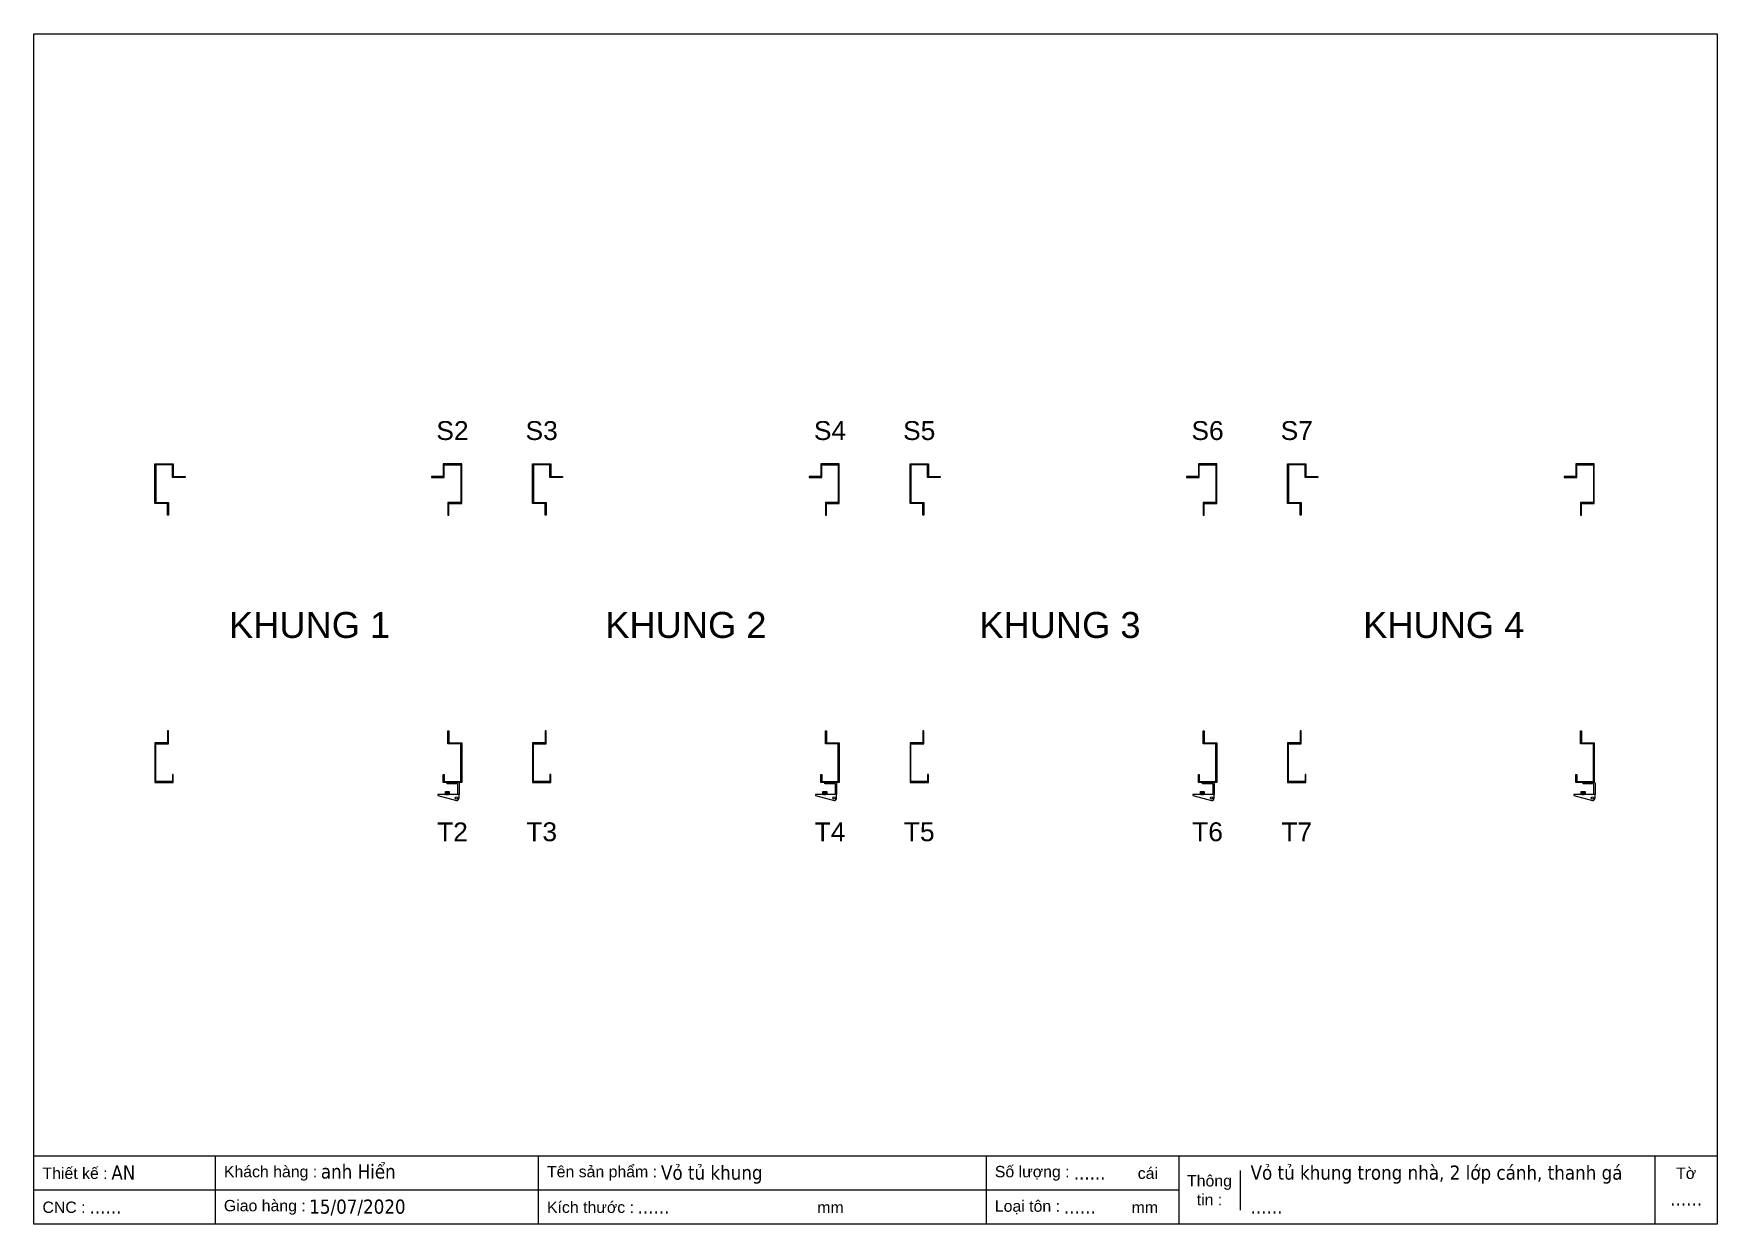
# Model space of a CAD drawing. Header units: millimetres. Extents: x 0 to 3568, y 0 to 2523.
import ezdxf
from ezdxf.enums import TextEntityAlignment as Align

# ---------------------------------------------------------------- set-up
doc = ezdxf.new("R2010")
doc.units = ezdxf.units.MM
doc.styles.add('Arial', font='arial.ttf')
doc.styles.add('Tahoma (Input Text)', font='tahoma.ttf')

# ---------------------------------------------------------------- blocks, each defined once
blk = doc.blocks.new('khungtenAsean2')
at = {"color": 7}
for p, q in [((2970, -1980), (0, -1980)), ((320, -1980), (320, -2100)), ((890, -1980), (890, -2100)), ((1680, -1980), (1680, -2100)), ((2020, -1980), (2020, -2100)), ((2860, -1980), (2860, -2100)), ((2128.3, -2005), (2128.3, -2075)), ((2020, -2040), (0, -2040))]:
    blk.add_line(p, q, dxfattribs=at)
blk.add_lwpolyline([(0, 0), (2970, 0), (2970, -2100), (0, -2100)], close=True, dxfattribs=at)
at = {"color": 2, "char_height": 20, "style": 'Arial'}
for s, insert, width, attachment_point in [('  Thiết kế :', (0, -2010), 917.634, 4), ('  Khách hàng :', (320, -2010), 917.634, 4), ('  Tên sản phẩm :', (890, -2010), 917.634, 4), ('  Số lượng :', (1680, -2010), 917.634, 4), ('cái', (1947.6, -2010), 917.634, 4), ('Thông\\Ptin :', (2074.2, -2040), 108.311, 5), ('Tờ', (2915, -2010), 110, 5), ('  CNC :', (0, -2070), 917.634, 4), ('  Giao hàng :', (320, -2070), 917.634, 4), ('  Kích thước :', (890, -2070), 917.634, 4), ('mm', (1382.3, -2070), 917.634, 4), ('  Loại tôn :', (1680, -2070), 917.634, 4), ('mm', (1936.9, -2070), 917.634, 4)]:
    blk.add_mtext(s, dxfattribs=dict(at, insert=insert, width=width, attachment_point=attachment_point))
at = {"color": 1, "style": 'Tahoma (Input Text)', "flags": 8}
for tag, p in [('#01', (137.1, -2021.3)), ('#03', (506.6, -2019.3)), ('#05', (1106.6, -2021.3)), ('#07', (1834.7, -2021.3)), ('#09', (2146.7, -2021.3)), ('#02', (98.5, -2081.3)), ('#04', (486.1, -2081.3)), ('#06', (1065.3, -2081.3)), ('#08', (1817.4, -2081.3)), ('#10', (2146.7, -2081.3))]:
    blk.add_attdef(tag, p, '', height=25, dxfattribs=at)
blk.add_attdef('#11', text='', height=25, dxfattribs=at).set_placement((2915, -2067.3), align=Align.CENTER)
blk = doc.blocks.new('HL044-2')
at = {"color": 1}
for p, q in [((0, -3), (0, 0)), ((0, 0), (23, 0)), ((4, -3), (4, 0)), ((10, -3), (10, 0)), ((25, -26), (-20, -26)), ((-20, -26), (-20, -28)), ((-20, -28), (19.5, -38.5)), ((-3, -19.5), (-3, -26)), ((-3, -19.5), (3, -20.1)), ((-3, -20.5), (3, -21.1)), ((-3, -21.5), (3, -22.1)), ((-3, -22.5), (3, -23.1)), ((-3, -23.5), (3, -24.1)), ((-3, -24.5), (3, -25.1)), ((-3, -25.5), (2.3, -26)), ((22, -3), (0, -3)), ((3, -19.5), (3, -26)), ((22, -3), (22, -26)), ((25, -2), (25, -3)), ((25, -3), (25, -26)), ((25, -33), (25, -26))]:
    blk.add_line(p, q, dxfattribs=at)
blk.add_lwpolyline([(-4, -19.5), (4, -19.5), (4, -26), (-4, -26)], close=True, dxfattribs=at)
blk.add_circle((19.5, -33), 2.5, dxfattribs=at)
for centre, radius, start, end in [((23, -2), 2, 0, 90), ((19.5, -33), 5.5, 270, 0)]:
    blk.add_arc(centre, radius, start, end, dxfattribs=at)

msp = doc.modelspace()

# ---------------------------------------------------------------- linework, layer by layer
at = {"color": 7}
for points in [[(320.9, 1582.3), (293.9, 1582.3), (293.9, 1609.3), (258.9, 1609.3), (258.9, 1529.3), (285.9, 1529.3), (285.9, 1502.3), (283.9, 1502.3), (283.9, 1527.3), (256.9, 1527.3), (256.9, 1611.3), (295.9, 1611.3), (295.9, 1584.3), (320.9, 1584.3), (320.9, 1582.3)], [(842.9, 1582.3), (869.9, 1582.3), (869.9, 1609.3), (904.9, 1609.3), (904.9, 1529.3), (877.9, 1529.3), (877.9, 1502.3), (879.9, 1502.3), (879.9, 1527.3), (906.9, 1527.3), (906.9, 1611.3), (867.9, 1611.3), (867.9, 1584.3), (842.9, 1584.3), (842.9, 1582.3)], [(1120.9, 1582.3), (1093.9, 1582.3), (1093.9, 1609.3), (1058.9, 1609.3), (1058.9, 1529.3), (1085.9, 1529.3), (1085.9, 1502.3), (1083.9, 1502.3), (1083.9, 1527.3), (1056.9, 1527.3), (1056.9, 1611.3), (1095.9, 1611.3), (1095.9, 1584.3), (1120.9, 1584.3), (1120.9, 1582.3)], [(1642.9, 1582.3), (1669.9, 1582.3), (1669.9, 1609.3), (1704.9, 1609.3), (1704.9, 1529.3), (1677.9, 1529.3), (1677.9, 1502.3), (1679.9, 1502.3), (1679.9, 1527.3), (1706.9, 1527.3), (1706.9, 1611.3), (1667.9, 1611.3), (1667.9, 1584.3), (1642.9, 1584.3), (1642.9, 1582.3)], [(1920.9, 1582.3), (1893.9, 1582.3), (1893.9, 1609.3), (1858.9, 1609.3), (1858.9, 1529.3), (1885.9, 1529.3), (1885.9, 1502.3), (1883.9, 1502.3), (1883.9, 1527.3), (1856.9, 1527.3), (1856.9, 1611.3), (1895.9, 1611.3), (1895.9, 1584.3), (1920.9, 1584.3), (1920.9, 1582.3)], [(2442.9, 1582.3), (2469.9, 1582.3), (2469.9, 1609.3), (2504.9, 1609.3), (2504.9, 1529.3), (2477.9, 1529.3), (2477.9, 1502.3), (2479.9, 1502.3), (2479.9, 1527.3), (2506.9, 1527.3), (2506.9, 1611.3), (2467.9, 1611.3), (2467.9, 1584.3), (2442.9, 1584.3), (2442.9, 1582.3)], [(2720.9, 1582.3), (2693.9, 1582.3), (2693.9, 1609.3), (2658.9, 1609.3), (2658.9, 1529.3), (2685.9, 1529.3), (2685.9, 1502.3), (2683.9, 1502.3), (2683.9, 1527.3), (2656.9, 1527.3), (2656.9, 1611.3), (2695.9, 1611.3), (2695.9, 1584.3), (2720.9, 1584.3), (2720.9, 1582.3)], [(3242.9, 1582.3), (3269.9, 1582.3), (3269.9, 1609.3), (3304.9, 1609.3), (3304.9, 1529.3), (3277.9, 1529.3), (3277.9, 1502.3), (3279.9, 1502.3), (3279.9, 1527.3), (3306.9, 1527.3), (3306.9, 1611.3), (3267.9, 1611.3), (3267.9, 1584.3), (3242.9, 1584.3), (3242.9, 1582.3)]]:
    msp.add_lwpolyline(points, dxfattribs=at)
for points in [[(283.9, 1020.3), (256.9, 1020.3), (256.9, 936.3), (295.9, 936.3), (295.9, 953.3), (293.9, 953.3), (293.9, 938.3), (258.9, 938.3), (258.9, 1018.3), (285.9, 1018.3), (285.9, 1045.3), (283.9, 1045.3)], [(879.9, 1020.3), (906.9, 1020.3), (906.9, 936.3), (867.9, 936.3), (867.9, 953.3), (869.9, 953.3), (869.9, 938.3), (904.9, 938.3), (904.9, 1018.3), (877.9, 1018.3), (877.9, 1045.3), (879.9, 1045.3)], [(1083.9, 1020.3), (1056.9, 1020.3), (1056.9, 936.3), (1095.9, 936.3), (1095.9, 953.3), (1093.9, 953.3), (1093.9, 938.3), (1058.9, 938.3), (1058.9, 1018.3), (1085.9, 1018.3), (1085.9, 1045.3), (1083.9, 1045.3)], [(1679.9, 1020.3), (1706.9, 1020.3), (1706.9, 936.3), (1667.9, 936.3), (1667.9, 953.3), (1669.9, 953.3), (1669.9, 938.3), (1704.9, 938.3), (1704.9, 1018.3), (1677.9, 1018.3), (1677.9, 1045.3), (1679.9, 1045.3)], [(1883.9, 1020.3), (1856.9, 1020.3), (1856.9, 936.3), (1895.9, 936.3), (1895.9, 953.3), (1893.9, 953.3), (1893.9, 938.3), (1858.9, 938.3), (1858.9, 1018.3), (1885.9, 1018.3), (1885.9, 1045.3), (1883.9, 1045.3)], [(2479.9, 1020.3), (2506.9, 1020.3), (2506.9, 936.3), (2467.9, 936.3), (2467.9, 953.3), (2469.9, 953.3), (2469.9, 938.3), (2504.9, 938.3), (2504.9, 1018.3), (2477.9, 1018.3), (2477.9, 1045.3), (2479.9, 1045.3)], [(2683.9, 1020.3), (2656.9, 1020.3), (2656.9, 936.3), (2695.9, 936.3), (2695.9, 953.3), (2693.9, 953.3), (2693.9, 938.3), (2658.9, 938.3), (2658.9, 1018.3), (2685.9, 1018.3), (2685.9, 1045.3), (2683.9, 1045.3)], [(3279.9, 1020.3), (3306.9, 1020.3), (3306.9, 936.3), (3267.9, 936.3), (3267.9, 953.3), (3269.9, 953.3), (3269.9, 938.3), (3304.9, 938.3), (3304.9, 1018.3), (3277.9, 1018.3), (3277.9, 1045.3), (3279.9, 1045.3)]]:
    msp.add_lwpolyline(points, close=True, dxfattribs=at)

# ---------------------------------------------------------------- block references
ref = msp.add_blockref('khungtenAsean2', (0, 2522.5), dxfattribs=dict(at, xscale=1.201199999995878, yscale=1.201199999995878, zscale=1.201199999995878))
ref.add_attrib('#11', '......', dxfattribs={"color": 1, "height": 30.03, "style": 'Tahoma (Input Text)'}).set_placement((3501.5, 39.2), align=Align.CENTER)
ref.add_attrib('#09', 'Vỏ tủ khung trong nhà, 2 lớp cánh, thanh gá', (2578.6, 94.6), dxfattribs={"color": 1, "height": 30.03, "style": 'Tahoma (Input Text)'})
ref.add_attrib('#10', '......', (2578.6, 22.5), dxfattribs={"color": 1, "height": 30.03, "style": 'Tahoma (Input Text)'})
ref.add_attrib('#08', '......', (2183.1, 22.5), dxfattribs={"color": 1, "height": 30.03, "style": 'Tahoma (Input Text)'})
ref.add_attrib('#07', '......', (2203.8, 94.6), dxfattribs={"color": 1, "height": 30.03, "style": 'Tahoma (Input Text)'})
ref.add_attrib('#06', '......', (1279.7, 22.5), dxfattribs={"color": 1, "height": 30.03, "style": 'Tahoma (Input Text)'})
ref.add_attrib('#05', 'Vỏ tủ khung', (1329.3, 94.6), dxfattribs={"color": 1, "height": 30.03, "style": 'Tahoma (Input Text)'})
ref.add_attrib('#04', '15/07/2020', (583.9, 22.5), dxfattribs={"color": 1, "height": 30.03, "style": 'Tahoma (Input Text)'})
ref.add_attrib('#03', 'anh Hiển', (608.5, 96.9), dxfattribs={"color": 1, "height": 30.03, "style": 'Tahoma (Input Text)'})
ref.add_attrib('#02', '......', (118.3, 22.5), dxfattribs={"color": 1, "height": 30.03, "style": 'Tahoma (Input Text)'})
ref.add_attrib('#01', 'AN', (164.6, 94.6), dxfattribs={"color": 1, "height": 30.03, "style": 'Tahoma (Input Text)'})
for p in [(876.4, 936.3), (1676.4, 936.3), (2476.4, 936.3), (3283.4, 936.3)]:
    msp.add_blockref('HL044-2', p, dxfattribs=at)

# ---------------------------------------------------------------- texts
at = {"color": 251, "width": 846.161, "attachment_point": 5, "style": 'Arial'}
for s, insert, char_height in [('S2', (887.4, 1681.4), 40), ('S3', (1076.4, 1681.4), 40), ('S4', (1687.4, 1681.4), 40), ('S5', (1876.4, 1681.4), 40), ('S6', (2487.4, 1681.4), 40), ('S7', (2676.4, 1681.4), 40), ('KHUNG 1', (584.7, 1269.4), 55), ('KHUNG 2', (1382, 1269.4), 55), ('KHUNG 3', (2174.6, 1269.4), 55), ('KHUNG 4', (2987.9, 1269.4), 55), ('T2', (887.4, 831.4), 40), ('T3', (1076.4, 831.4), 40), ('T4', (1687.4, 831.4), 40), ('T5', (1876.4, 831.4), 40), ('T6', (2487.4, 831.4), 40), ('T7', (2676.4, 831.4), 40)]:
    msp.add_mtext(s, dxfattribs=dict(at, insert=insert, char_height=char_height))

doc.saveas('drawing.dxf')
